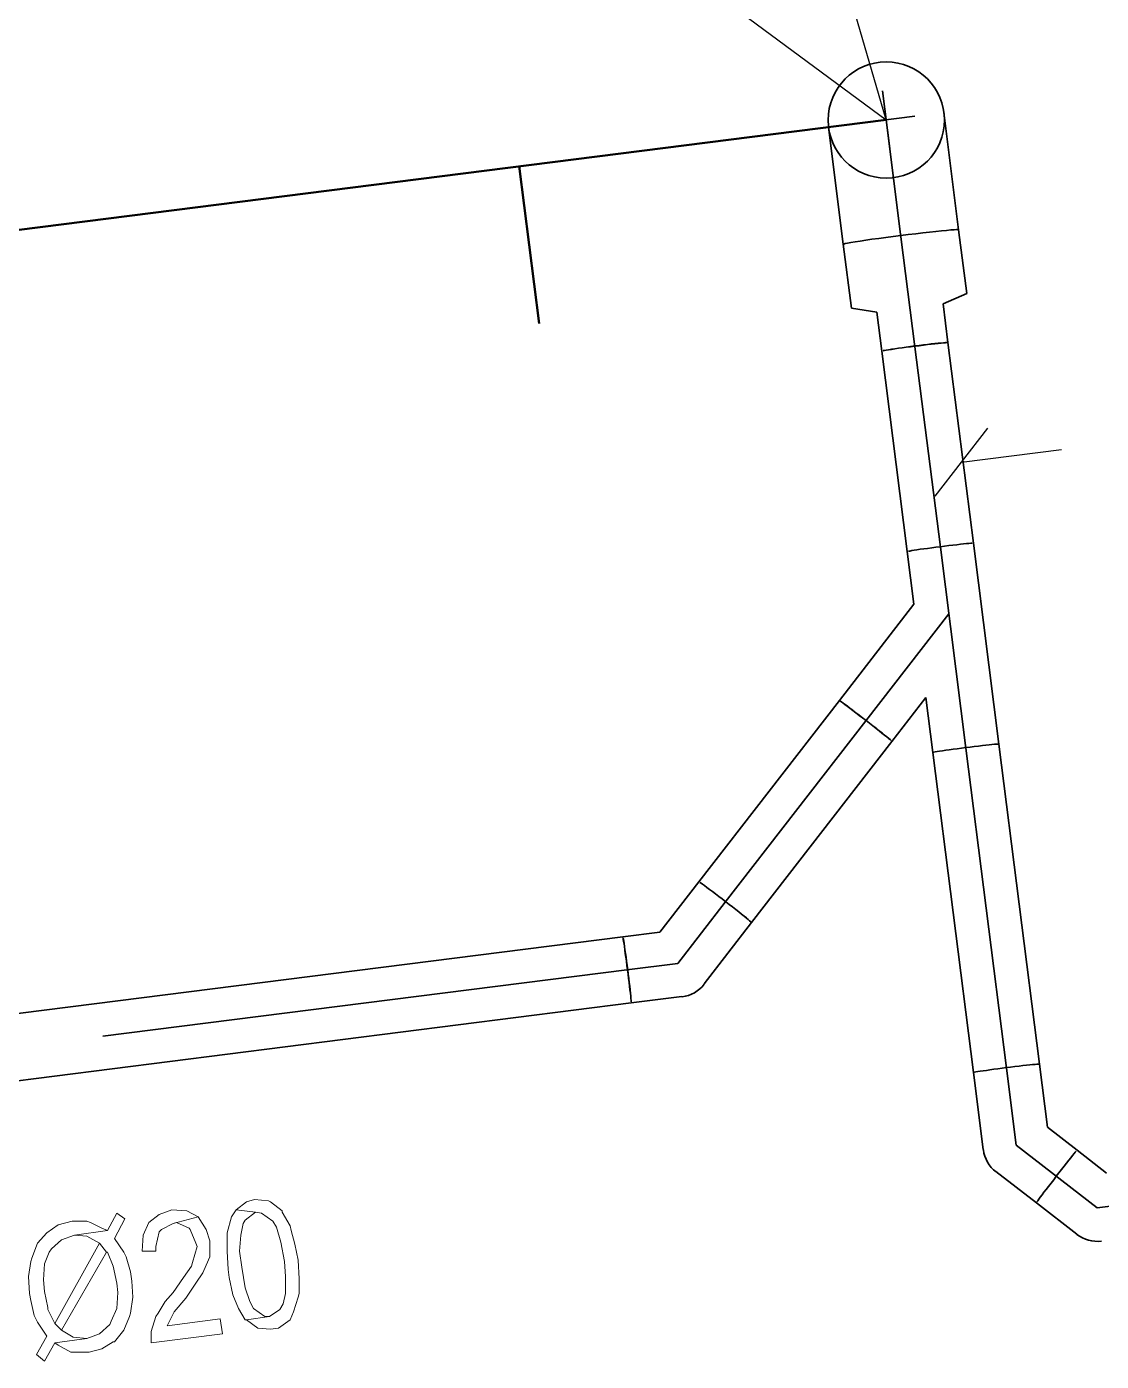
# Model space of a CAD drawing. Header units: metres. Extents: x 2713732.4 to 2713757.2, y 1226081.6 to 1226111.3.
# Drawn here: x 2713740.761 to 2713741.778, y 1226100.213 to 1226101.477 of the extents above; entities that cross this region are included whole.
import ezdxf

# ---------------------------------------------------------------- set-up
doc = ezdxf.new("R2010")
doc.units = ezdxf.units.M
doc.linetypes.add('DASHDOT', pattern=[1, 0.5, -0.25, 0, -0.25])
doc.layers.add('einlagen_boden_erstes_og', color=7, linetype='Continuous', true_color=0x000000)

msp = doc.modelspace()

# ---------------------------------------------------------------- linework, layer by layer
at = {"layer": 'einlagen_boden_erstes_og', "color": 7, "linetype": 'Continuous', "lineweight": 25, "extrusion": (0.000477202, 0.001815, 0.999998)}
for p, q in [((2713741.5747, 1226101.3887, -0.1777), (2713741.3085, 1226102.3063, -0.1792)), ((2713740.4066, 1226102.2519, -0.1787), (2713741.5747, 1226101.3887, -0.1777)), ((2713741.6213, 1226101.0324, -0.1771), (2713741.6711, 1226101.0967, -0.1772)), ((2713741.6462, 1226101.0645, -0.1771), (2713741.7408, 1226101.0765, -0.1772))]:
    msp.add_line(p, q, dxfattribs=at)
at = {"layer": 'einlagen_boden_erstes_og', "color": 36, "linetype": 'DASHDOT', "lineweight": 35, "true_color": 0x6a4015, "extrusion": (0.000477202, 0.001815, 0.999998)}
for p, q in [((2713741.5712, 1226101.416, -0.1777), (2713741.5781, 1226101.3615, -0.1777)), ((2713741.602, 1226101.3922, -0.1777), (2713741.5474, 1226101.3853, -0.1777)), ((2713741.5747, 1226101.3887, -0.1777), (2713741.5888, 1226101.2777, -0.1775)), ((2713741.5888, 1226101.2777, -0.1775), (2713741.602, 1226101.1737, -0.1773)), ((2713741.602, 1226101.1737, -0.1773), (2713741.6261, 1226100.9839, -0.177)), ((2713741.6261, 1226100.9839, -0.177), (2713741.6502, 1226100.7936, -0.1767)), ((2713741.634, 1226100.921, -0.1769), (2713741.5554, 1226100.8195, -0.1767)), ((2713741.5554, 1226100.8195, -0.1767), (2713741.4225, 1226100.648, -0.1763)), ((2713741.6502, 1226100.7936, -0.1767), (2713741.6886, 1226100.4907, -0.1761)), ((2713741.3775, 1226100.5899, -0.1762), (2713741.4225, 1226100.648, -0.1763)), ((2713741.3295, 1226100.5839, -0.1761), (2713739.3463, 1226100.3322, -0.1747)), ((2713741.3775, 1226100.5899, -0.1762), (2713741.3295, 1226100.5839, -0.1761)), ((2713741.6979, 1226100.4179, -0.176), (2713741.6886, 1226100.4907, -0.1761)), ((2713741.6979, 1226100.4179, -0.176), (2713741.7744, 1226100.3586, -0.1759)), ((2713741.7744, 1226100.3586, -0.1759), (2713741.8472, 1226100.3678, -0.176))]:
    msp.add_line(p, q, dxfattribs=at)
at = {"layer": 'einlagen_boden_erstes_og', "color": 36, "linetype": 'Continuous', "lineweight": 35, "true_color": 0x6a4015, "extrusion": (0.000477202, 0.001815, 0.999998)}
for p, q in [((2713741.6433, 1226101.2846, -0.1775), (2713741.6292, 1226101.3957, -0.1777)), ((2713741.5201, 1226101.3818, -0.1777), (2713741.5342, 1226101.2708, -0.1775)), ((2713741.5613, 1226101.2755, -0.1775), (2713741.5677, 1226101.2763, -0.1775)), ((2713741.5677, 1226101.2763, -0.1775), (2713741.5613, 1226101.2755, -0.1775)), ((2713741.5677, 1226101.2763, -0.1775), (2713741.5745, 1226101.2773, -0.1775)), ((2713741.5745, 1226101.2773, -0.1775), (2713741.5677, 1226101.2763, -0.1775)), ((2713741.5745, 1226101.2773, -0.1775), (2713741.5815, 1226101.2782, -0.1775)), ((2713741.5815, 1226101.2782, -0.1775), (2713741.5745, 1226101.2773, -0.1775)), ((2713741.5815, 1226101.2782, -0.1775), (2713741.5886, 1226101.2791, -0.1775)), ((2713741.5886, 1226101.2791, -0.1775), (2713741.5815, 1226101.2782, -0.1775)), ((2713741.5886, 1226101.2791, -0.1775), (2713741.5957, 1226101.28, -0.1775)), ((2713741.5957, 1226101.28, -0.1775), (2713741.5886, 1226101.2791, -0.1775)), ((2713741.5957, 1226101.28, -0.1775), (2713741.6027, 1226101.2808, -0.1775)), ((2713741.6027, 1226101.2808, -0.1775), (2713741.5957, 1226101.28, -0.1775)), ((2713741.6027, 1226101.2808, -0.1775), (2713741.6095, 1226101.2816, -0.1775)), ((2713741.6095, 1226101.2816, -0.1775), (2713741.6027, 1226101.2808, -0.1775)), ((2713741.6095, 1226101.2816, -0.1775), (2713741.6159, 1226101.2824, -0.1775)), ((2713741.6159, 1226101.2824, -0.1775), (2713741.6095, 1226101.2816, -0.1775)), ((2713741.6159, 1226101.2824, -0.1775), (2713741.6218, 1226101.283, -0.1775)), ((2713741.6218, 1226101.283, -0.1775), (2713741.6159, 1226101.2824, -0.1775)), ((2713741.6218, 1226101.283, -0.1775), (2713741.6272, 1226101.2836, -0.1775)), ((2713741.6272, 1226101.2836, -0.1775), (2713741.6218, 1226101.283, -0.1775)), ((2713741.6272, 1226101.2836, -0.1775), (2713741.6319, 1226101.284, -0.1775)), ((2713741.6319, 1226101.284, -0.1775), (2713741.6272, 1226101.2836, -0.1775)), ((2713741.6319, 1226101.284, -0.1775), (2713741.6359, 1226101.2844, -0.1775)), ((2713741.6359, 1226101.2844, -0.1775), (2713741.6319, 1226101.284, -0.1775)), ((2713741.6359, 1226101.2844, -0.1775), (2713741.6391, 1226101.2846, -0.1775)), ((2713741.6391, 1226101.2846, -0.1775), (2713741.6359, 1226101.2844, -0.1775)), ((2713741.6391, 1226101.2846, -0.1775), (2713741.6414, 1226101.2847, -0.1775)), ((2713741.6414, 1226101.2847, -0.1775), (2713741.6391, 1226101.2846, -0.1775)), ((2713741.6414, 1226101.2847, -0.1775), (2713741.6428, 1226101.2847, -0.1775)), ((2713741.6428, 1226101.2847, -0.1775), (2713741.6414, 1226101.2847, -0.1775)), ((2713741.651, 1226101.2241, -0.1774), (2713741.6433, 1226101.2846, -0.1775)), ((2713741.5342, 1226101.2708, -0.1775), (2713741.5419, 1226101.2103, -0.1774)), ((2713741.5346, 1226101.271, -0.1775), (2713741.536, 1226101.2714, -0.1775)), ((2713741.536, 1226101.2714, -0.1775), (2713741.5346, 1226101.271, -0.1775)), ((2713741.536, 1226101.2714, -0.1775), (2713741.5383, 1226101.2718, -0.1775)), ((2713741.5383, 1226101.2718, -0.1775), (2713741.536, 1226101.2714, -0.1775)), ((2713741.5383, 1226101.2718, -0.1775), (2713741.5414, 1226101.2724, -0.1775)), ((2713741.5414, 1226101.2724, -0.1775), (2713741.5383, 1226101.2718, -0.1775)), ((2713741.5414, 1226101.2724, -0.1775), (2713741.5454, 1226101.2731, -0.1775)), ((2713741.5454, 1226101.2731, -0.1775), (2713741.5414, 1226101.2724, -0.1775)), ((2713741.5454, 1226101.2731, -0.1775), (2713741.5501, 1226101.2738, -0.1775)), ((2713741.5501, 1226101.2738, -0.1775), (2713741.5454, 1226101.2731, -0.1775)), ((2713741.5501, 1226101.2738, -0.1775), (2713741.5554, 1226101.2746, -0.1775)), ((2713741.5554, 1226101.2746, -0.1775), (2713741.5501, 1226101.2738, -0.1775)), ((2713741.5554, 1226101.2746, -0.1775), (2713741.5613, 1226101.2755, -0.1775)), ((2713741.5613, 1226101.2755, -0.1775), (2713741.5554, 1226101.2746, -0.1775)), ((2713741.6286, 1226101.2144, -0.1774), (2713741.651, 1226101.2241, -0.1774)), ((2713741.6332, 1226101.1777, -0.1773), (2713741.6286, 1226101.2144, -0.1774)), ((2713741.5419, 1226101.2103, -0.1774), (2713741.5661, 1226101.2064, -0.1774)), ((2713741.5661, 1226101.2064, -0.1774), (2713741.5707, 1226101.1697, -0.1773)), ((2713741.6019, 1226101.1745, -0.1773), (2713741.6059, 1226101.175, -0.1773)), ((2713741.6059, 1226101.175, -0.1773), (2713741.61, 1226101.1755, -0.1773)), ((2713741.61, 1226101.1753, -0.1773), (2713741.606, 1226101.1748, -0.1773)), ((2713741.61, 1226101.1755, -0.1773), (2713741.6138, 1226101.176, -0.1773)), ((2713741.6139, 1226101.1758, -0.1773), (2713741.61, 1226101.1753, -0.1773)), ((2713741.6138, 1226101.176, -0.1773), (2713741.6175, 1226101.1764, -0.1773)), ((2713741.6175, 1226101.1762, -0.1773), (2713741.6139, 1226101.1758, -0.1773)), ((2713741.6175, 1226101.1764, -0.1773), (2713741.6209, 1226101.1768, -0.1773)), ((2713741.6209, 1226101.1766, -0.1773), (2713741.6175, 1226101.1762, -0.1773)), ((2713741.6209, 1226101.1768, -0.1773), (2713741.624, 1226101.1771, -0.1773)), ((2713741.624, 1226101.1769, -0.1773), (2713741.6209, 1226101.1766, -0.1773)), ((2713741.624, 1226101.1771, -0.1773), (2713741.6267, 1226101.1773, -0.1773)), ((2713741.6267, 1226101.1772, -0.1773), (2713741.624, 1226101.1769, -0.1773)), ((2713741.6267, 1226101.1773, -0.1773), (2713741.629, 1226101.1775, -0.1773)), ((2713741.629, 1226101.1774, -0.1773), (2713741.6267, 1226101.1772, -0.1773)), ((2713741.629, 1226101.1775, -0.1773), (2713741.6308, 1226101.1777, -0.1773)), ((2713741.6308, 1226101.1776, -0.1773), (2713741.629, 1226101.1774, -0.1773)), ((2713741.6308, 1226101.1777, -0.1773), (2713741.6321, 1226101.1777, -0.1773)), ((2713741.6321, 1226101.1777, -0.1773), (2713741.6308, 1226101.1776, -0.1773)), ((2713741.6573, 1226100.9878, -0.177), (2713741.6332, 1226101.1777, -0.1773)), ((2713741.5707, 1226101.1697, -0.1773), (2713741.5948, 1226100.9799, -0.177)), ((2713741.5718, 1226101.1701, -0.1773), (2713741.5731, 1226101.1703, -0.1773)), ((2713741.5731, 1226101.1703, -0.1773), (2713741.5718, 1226101.17, -0.1773)), ((2713741.5731, 1226101.1703, -0.1773), (2713741.5749, 1226101.1707, -0.1773)), ((2713741.5749, 1226101.1706, -0.1773), (2713741.5731, 1226101.1703, -0.1773)), ((2713741.5749, 1226101.1707, -0.1773), (2713741.5771, 1226101.171, -0.1773)), ((2713741.5771, 1226101.1709, -0.1773), (2713741.5749, 1226101.1706, -0.1773)), ((2713741.5771, 1226101.171, -0.1773), (2713741.5798, 1226101.1715, -0.1773)), ((2713741.5798, 1226101.1713, -0.1773), (2713741.5771, 1226101.1709, -0.1773)), ((2713741.5798, 1226101.1715, -0.1773), (2713741.5829, 1226101.1719, -0.1773)), ((2713741.5829, 1226101.1718, -0.1773), (2713741.5798, 1226101.1713, -0.1773)), ((2713741.5829, 1226101.1719, -0.1773), (2713741.5863, 1226101.1724, -0.1773)), ((2713741.5863, 1226101.1723, -0.1773), (2713741.5829, 1226101.1718, -0.1773)), ((2713741.5863, 1226101.1724, -0.1773), (2713741.5899, 1226101.1729, -0.1773)), ((2713741.5899, 1226101.1728, -0.1773), (2713741.5863, 1226101.1723, -0.1773)), ((2713741.5899, 1226101.1729, -0.1773), (2713741.5938, 1226101.1735, -0.1773)), ((2713741.5938, 1226101.1733, -0.1773), (2713741.5899, 1226101.1728, -0.1773)), ((2713741.5938, 1226101.1735, -0.1773), (2713741.5978, 1226101.174, -0.1773)), ((2713741.5978, 1226101.1738, -0.1773), (2713741.5938, 1226101.1733, -0.1773)), ((2713741.5978, 1226101.174, -0.1773), (2713741.6019, 1226101.1745, -0.1773)), ((2713741.6019, 1226101.1743, -0.1773), (2713741.5978, 1226101.1738, -0.1773)), ((2713741.606, 1226101.1748, -0.1773), (2713741.6019, 1226101.1743, -0.1773)), ((2713741.6301, 1226100.985, -0.177), (2713741.6341, 1226100.9855, -0.177)), ((2713741.6341, 1226100.9855, -0.177), (2713741.6301, 1226100.985, -0.177)), ((2713741.6341, 1226100.9855, -0.177), (2713741.6379, 1226100.986, -0.177)), ((2713741.6379, 1226100.986, -0.177), (2713741.6341, 1226100.9855, -0.177)), ((2713741.6379, 1226100.986, -0.177), (2713741.6416, 1226100.9864, -0.177)), ((2713741.6416, 1226100.9864, -0.177), (2713741.6379, 1226100.986, -0.177)), ((2713741.6416, 1226100.9864, -0.177), (2713741.645, 1226100.9868, -0.177)), ((2713741.645, 1226100.9868, -0.177), (2713741.6416, 1226100.9864, -0.177)), ((2713741.645, 1226100.9868, -0.177), (2713741.6481, 1226100.9871, -0.177)), ((2713741.6481, 1226100.9871, -0.177), (2713741.645, 1226100.9868, -0.177)), ((2713741.6481, 1226100.9871, -0.177), (2713741.6508, 1226100.9874, -0.177)), ((2713741.6508, 1226100.9874, -0.177), (2713741.6481, 1226100.9871, -0.177)), ((2713741.6508, 1226100.9874, -0.177), (2713741.6531, 1226100.9876, -0.177)), ((2713741.6531, 1226100.9876, -0.177), (2713741.6508, 1226100.9874, -0.177)), ((2713741.6531, 1226100.9876, -0.177), (2713741.6549, 1226100.9878, -0.177)), ((2713741.6549, 1226100.9878, -0.177), (2713741.6531, 1226100.9876, -0.177)), ((2713741.6549, 1226100.9878, -0.177), (2713741.6562, 1226100.9879, -0.177)), ((2713741.6562, 1226100.9879, -0.177), (2713741.6549, 1226100.9878, -0.177)), ((2713741.6814, 1226100.7976, -0.1767), (2713741.6573, 1226100.9878, -0.177)), ((2713741.5948, 1226100.9799, -0.177), (2713741.6011, 1226100.93, -0.1769)), ((2713741.5958, 1226100.9802, -0.177), (2713741.5972, 1226100.9804, -0.177)), ((2713741.5972, 1226100.9804, -0.177), (2713741.5958, 1226100.9802, -0.177)), ((2713741.5972, 1226100.9804, -0.177), (2713741.599, 1226100.9808, -0.177)), ((2713741.599, 1226100.9808, -0.177), (2713741.5972, 1226100.9804, -0.177)), ((2713741.599, 1226100.9808, -0.177), (2713741.6012, 1226100.9811, -0.177)), ((2713741.6012, 1226100.9811, -0.177), (2713741.599, 1226100.9808, -0.177)), ((2713741.6012, 1226100.9811, -0.177), (2713741.6039, 1226100.9815, -0.177)), ((2713741.6039, 1226100.9815, -0.177), (2713741.6012, 1226100.9811, -0.177)), ((2713741.6039, 1226100.9815, -0.177), (2713741.607, 1226100.982, -0.177)), ((2713741.607, 1226100.982, -0.177), (2713741.6039, 1226100.9815, -0.177)), ((2713741.607, 1226100.982, -0.177), (2713741.6104, 1226100.9824, -0.177)), ((2713741.6104, 1226100.9824, -0.177), (2713741.607, 1226100.982, -0.177)), ((2713741.6104, 1226100.9824, -0.177), (2713741.614, 1226100.9829, -0.177)), ((2713741.614, 1226100.9829, -0.177), (2713741.6104, 1226100.9824, -0.177)), ((2713741.614, 1226100.9829, -0.177), (2713741.6179, 1226100.9834, -0.177)), ((2713741.6179, 1226100.9834, -0.177), (2713741.614, 1226100.9829, -0.177)), ((2713741.6179, 1226100.9834, -0.177), (2713741.6219, 1226100.984, -0.177)), ((2713741.6219, 1226100.984, -0.177), (2713741.6179, 1226100.9834, -0.177)), ((2713741.6219, 1226100.984, -0.177), (2713741.626, 1226100.9845, -0.177)), ((2713741.626, 1226100.9845, -0.177), (2713741.6219, 1226100.984, -0.177)), ((2713741.626, 1226100.9845, -0.177), (2713741.6301, 1226100.985, -0.177)), ((2713741.6301, 1226100.985, -0.177), (2713741.626, 1226100.9845, -0.177)), ((2713741.6011, 1226100.93, -0.1769), (2713741.5305, 1226100.8388, -0.1767)), ((2713741.5305, 1226100.8388, -0.1767), (2713741.3976, 1226100.6672, -0.1763)), ((2713741.5325, 1226100.8375, -0.1767), (2713741.5314, 1226100.8383, -0.1767)), ((2713741.5314, 1226100.8382, -0.1767), (2713741.5325, 1226100.8375, -0.1767)), ((2713741.5325, 1226100.8375, -0.1767), (2713741.534, 1226100.8364, -0.1767)), ((2713741.534, 1226100.8365, -0.1767), (2713741.5325, 1226100.8375, -0.1767)), ((2713741.5359, 1226100.8351, -0.1767), (2713741.534, 1226100.8365, -0.1767)), ((2713741.534, 1226100.8364, -0.1767), (2713741.5358, 1226100.835, -0.1767)), ((2713741.5358, 1226100.835, -0.1767), (2713741.538, 1226100.8334, -0.1767)), ((2713741.5381, 1226100.8335, -0.1767), (2713741.5359, 1226100.8351, -0.1767)), ((2713741.5803, 1226100.8002, -0.1766), (2713741.6124, 1226100.8416, -0.1767)), ((2713741.6124, 1226100.8416, -0.1767), (2713741.6189, 1226100.7897, -0.1766)), ((2713741.538, 1226100.8334, -0.1767), (2713741.5405, 1226100.8315, -0.1767)), ((2713741.5405, 1226100.8316, -0.1767), (2713741.5381, 1226100.8335, -0.1767)), ((2713741.5433, 1226100.8296, -0.1767), (2713741.5405, 1226100.8316, -0.1767)), ((2713741.5405, 1226100.8315, -0.1767), (2713741.5432, 1226100.8295, -0.1767)), ((2713741.5432, 1226100.8295, -0.1767), (2713741.5461, 1226100.8272, -0.1767)), ((2713741.5462, 1226100.8273, -0.1767), (2713741.5433, 1226100.8296, -0.1767)), ((2713741.5461, 1226100.8272, -0.1767), (2713741.5492, 1226100.8248, -0.1767)), ((2713741.5493, 1226100.825, -0.1767), (2713741.5462, 1226100.8273, -0.1767)), ((2713741.5492, 1226100.8248, -0.1767), (2713741.5524, 1226100.8224, -0.1767)), ((2713741.5525, 1226100.8225, -0.1767), (2713741.5493, 1226100.825, -0.1767)), ((2713741.5524, 1226100.8224, -0.1767), (2713741.5557, 1226100.8199, -0.1767)), ((2713741.5558, 1226100.82, -0.1767), (2713741.5525, 1226100.8225, -0.1767)), ((2713741.5557, 1226100.8199, -0.1767), (2713741.5589, 1226100.8173, -0.1767)), ((2713741.559, 1226100.8175, -0.1767), (2713741.5558, 1226100.82, -0.1767)), ((2713741.5589, 1226100.8173, -0.1767), (2713741.5621, 1226100.8149, -0.1767)), ((2713741.5622, 1226100.815, -0.1767), (2713741.559, 1226100.8175, -0.1767)), ((2713741.5621, 1226100.8149, -0.1767), (2713741.5652, 1226100.8124, -0.1766)), ((2713741.5653, 1226100.8126, -0.1767), (2713741.5622, 1226100.815, -0.1767)), ((2713741.5652, 1226100.8124, -0.1766), (2713741.5681, 1226100.8102, -0.1766)), ((2713741.5682, 1226100.8103, -0.1766), (2713741.5653, 1226100.8126, -0.1767)), ((2713741.5681, 1226100.8102, -0.1766), (2713741.5708, 1226100.808, -0.1766)), ((2713741.5709, 1226100.8082, -0.1766), (2713741.5682, 1226100.8103, -0.1766)), ((2713741.4474, 1226100.6287, -0.1763), (2713741.5803, 1226100.8002, -0.1766)), ((2713741.5708, 1226100.808, -0.1766), (2713741.5732, 1226100.8061, -0.1766)), ((2713741.5733, 1226100.8062, -0.1766), (2713741.5709, 1226100.8082, -0.1766)), ((2713741.5732, 1226100.8061, -0.1766), (2713741.5753, 1226100.8044, -0.1766)), ((2713741.5754, 1226100.8045, -0.1766), (2713741.5733, 1226100.8062, -0.1766)), ((2713741.5753, 1226100.8044, -0.1766), (2713741.5771, 1226100.803, -0.1766)), ((2713741.5772, 1226100.803, -0.1766), (2713741.5754, 1226100.8045, -0.1766)), ((2713741.5771, 1226100.803, -0.1766), (2713741.5785, 1226100.8018, -0.1766)), ((2713741.5785, 1226100.8019, -0.1766), (2713741.5772, 1226100.803, -0.1766)), ((2713741.5795, 1226100.801, -0.1766), (2713741.5785, 1226100.8019, -0.1766)), ((2713741.5785, 1226100.8018, -0.1766), (2713741.5795, 1226100.801, -0.1766)), ((2713741.6621, 1226100.7957, -0.1767), (2713741.6658, 1226100.7962, -0.1767)), ((2713741.6658, 1226100.7962, -0.1767), (2713741.6621, 1226100.7957, -0.1767)), ((2713741.6658, 1226100.7962, -0.1767), (2713741.6692, 1226100.7965, -0.1767)), ((2713741.6692, 1226100.7965, -0.1767), (2713741.6658, 1226100.7962, -0.1767)), ((2713741.6692, 1226100.7965, -0.1767), (2713741.6722, 1226100.7969, -0.1767)), ((2713741.6722, 1226100.7969, -0.1767), (2713741.6692, 1226100.7965, -0.1767)), ((2713741.6722, 1226100.7969, -0.1767), (2713741.6749, 1226100.7972, -0.1767)), ((2713741.6749, 1226100.7972, -0.1767), (2713741.6722, 1226100.7969, -0.1767)), ((2713741.6749, 1226100.7972, -0.1767), (2713741.6772, 1226100.7974, -0.1767)), ((2713741.6772, 1226100.7974, -0.1767), (2713741.6749, 1226100.7972, -0.1767)), ((2713741.6772, 1226100.7974, -0.1767), (2713741.679, 1226100.7975, -0.1767)), ((2713741.679, 1226100.7975, -0.1767), (2713741.6772, 1226100.7974, -0.1767)), ((2713741.679, 1226100.7975, -0.1767), (2713741.6804, 1226100.7976, -0.1767)), ((2713741.6804, 1226100.7976, -0.1767), (2713741.679, 1226100.7975, -0.1767)), ((2713741.7199, 1226100.4946, -0.1761), (2713741.6814, 1226100.7976, -0.1767)), ((2713741.6189, 1226100.7897, -0.1766), (2713741.6574, 1226100.4867, -0.1761)), ((2713741.62, 1226100.79, -0.1766), (2713741.6213, 1226100.7902, -0.1766)), ((2713741.6213, 1226100.7902, -0.1766), (2713741.62, 1226100.79, -0.1766)), ((2713741.6213, 1226100.7902, -0.1766), (2713741.6231, 1226100.7905, -0.1766)), ((2713741.6231, 1226100.7905, -0.1766), (2713741.6213, 1226100.7902, -0.1766)), ((2713741.6231, 1226100.7905, -0.1766), (2713741.6254, 1226100.7909, -0.1766)), ((2713741.6254, 1226100.7909, -0.1766), (2713741.6231, 1226100.7905, -0.1766)), ((2713741.6254, 1226100.7909, -0.1766), (2713741.628, 1226100.7913, -0.1766)), ((2713741.628, 1226100.7913, -0.1766), (2713741.6254, 1226100.7909, -0.1766)), ((2713741.628, 1226100.7913, -0.1766), (2713741.6311, 1226100.7917, -0.1766)), ((2713741.6311, 1226100.7917, -0.1766), (2713741.628, 1226100.7913, -0.1766)), ((2713741.6311, 1226100.7917, -0.1766), (2713741.6345, 1226100.7922, -0.1766)), ((2713741.6345, 1226100.7922, -0.1766), (2713741.6311, 1226100.7917, -0.1766)), ((2713741.6345, 1226100.7922, -0.1766), (2713741.6382, 1226100.7927, -0.1766)), ((2713741.6382, 1226100.7927, -0.1766), (2713741.6345, 1226100.7922, -0.1766)), ((2713741.6382, 1226100.7927, -0.1766), (2713741.642, 1226100.7932, -0.1767)), ((2713741.642, 1226100.7932, -0.1767), (2713741.6382, 1226100.7927, -0.1766)), ((2713741.642, 1226100.7932, -0.1767), (2713741.646, 1226100.7937, -0.1767)), ((2713741.646, 1226100.7937, -0.1767), (2713741.642, 1226100.7932, -0.1767)), ((2713741.646, 1226100.7937, -0.1767), (2713741.6501, 1226100.7943, -0.1767)), ((2713741.6501, 1226100.7943, -0.1767), (2713741.646, 1226100.7937, -0.1767)), ((2713741.6501, 1226100.7943, -0.1767), (2713741.6542, 1226100.7948, -0.1767)), ((2713741.6542, 1226100.7948, -0.1767), (2713741.6501, 1226100.7943, -0.1767)), ((2713741.6542, 1226100.7948, -0.1767), (2713741.6582, 1226100.7953, -0.1767)), ((2713741.6582, 1226100.7953, -0.1767), (2713741.6542, 1226100.7948, -0.1767)), ((2713741.6582, 1226100.7953, -0.1767), (2713741.6621, 1226100.7957, -0.1767)), ((2713741.6621, 1226100.7957, -0.1767), (2713741.6582, 1226100.7953, -0.1767)), ((2713741.3976, 1226100.6672, -0.1763), (2713741.3606, 1226100.6195, -0.1762)), ((2713741.3985, 1226100.6667, -0.1763), (2713741.3996, 1226100.666, -0.1763)), ((2713741.3996, 1226100.666, -0.1763), (2713741.3985, 1226100.6667, -0.1763)), ((2713741.3996, 1226100.666, -0.1763), (2713741.4011, 1226100.6649, -0.1763)), ((2713741.4011, 1226100.6649, -0.1763), (2713741.3996, 1226100.666, -0.1763)), ((2713741.4011, 1226100.6649, -0.1763), (2713741.403, 1226100.6636, -0.1763)), ((2713741.403, 1226100.6636, -0.1763), (2713741.4011, 1226100.6649, -0.1763)), ((2713741.403, 1226100.6636, -0.1763), (2713741.4052, 1226100.6619, -0.1763)), ((2713741.4052, 1226100.6619, -0.1763), (2713741.403, 1226100.6636, -0.1763)), ((2713741.4052, 1226100.6619, -0.1763), (2713741.4076, 1226100.6601, -0.1763)), ((2713741.4076, 1226100.6601, -0.1763), (2713741.4052, 1226100.6619, -0.1763)), ((2713741.4076, 1226100.6601, -0.1763), (2713741.4104, 1226100.658, -0.1763)), ((2713741.4104, 1226100.658, -0.1763), (2713741.4076, 1226100.6601, -0.1763)), ((2713741.4104, 1226100.658, -0.1763), (2713741.4133, 1226100.6558, -0.1763)), ((2713741.4133, 1226100.6558, -0.1763), (2713741.4104, 1226100.658, -0.1763)), ((2713741.4133, 1226100.6558, -0.1763), (2713741.4164, 1226100.6534, -0.1763)), ((2713741.4164, 1226100.6534, -0.1763), (2713741.4133, 1226100.6558, -0.1763)), ((2713741.4164, 1226100.6534, -0.1763), (2713741.4196, 1226100.651, -0.1763)), ((2713741.4196, 1226100.651, -0.1763), (2713741.4164, 1226100.6534, -0.1763)), ((2713741.4196, 1226100.651, -0.1763), (2713741.4229, 1226100.6484, -0.1763)), ((2713741.4229, 1226100.6484, -0.1763), (2713741.4196, 1226100.651, -0.1763)), ((2713741.4229, 1226100.6484, -0.1763), (2713741.4261, 1226100.6459, -0.1763)), ((2713741.4261, 1226100.6459, -0.1763), (2713741.4229, 1226100.6484, -0.1763)), ((2713741.4261, 1226100.6459, -0.1763), (2713741.4293, 1226100.6434, -0.1763)), ((2713741.4293, 1226100.6434, -0.1763), (2713741.4261, 1226100.6459, -0.1763)), ((2713741.4293, 1226100.6434, -0.1763), (2713741.4324, 1226100.641, -0.1763)), ((2713741.4324, 1226100.641, -0.1763), (2713741.4293, 1226100.6434, -0.1763)), ((2713741.4324, 1226100.641, -0.1763), (2713741.4353, 1226100.6387, -0.1763)), ((2713741.4353, 1226100.6387, -0.1763), (2713741.4324, 1226100.641, -0.1763)), ((2713741.4353, 1226100.6387, -0.1763), (2713741.438, 1226100.6366, -0.1763)), ((2713741.438, 1226100.6366, -0.1763), (2713741.4353, 1226100.6387, -0.1763)), ((2713741.438, 1226100.6366, -0.1763), (2713741.4404, 1226100.6347, -0.1763)), ((2713741.4404, 1226100.6347, -0.1763), (2713741.438, 1226100.6366, -0.1763)), ((2713741.4404, 1226100.6347, -0.1763), (2713741.4425, 1226100.633, -0.1763)), ((2713741.4425, 1226100.6329, -0.1763), (2713741.4404, 1226100.6347, -0.1763)), ((2713741.4425, 1226100.633, -0.1763), (2713741.4443, 1226100.6315, -0.1763)), ((2713741.4443, 1226100.6315, -0.1763), (2713741.4425, 1226100.6329, -0.1763)), ((2713741.3606, 1226100.6195, -0.1762), (2713741.3256, 1226100.6151, -0.1762)), ((2713741.4025, 1226100.5706, -0.1761), (2713741.4474, 1226100.6287, -0.1763)), ((2713741.4443, 1226100.6315, -0.1763), (2713741.4456, 1226100.6303, -0.1763)), ((2713741.4456, 1226100.6303, -0.1763), (2713741.4443, 1226100.6315, -0.1763)), ((2713741.4456, 1226100.6303, -0.1763), (2713741.4466, 1226100.6294, -0.1763)), ((2713741.4466, 1226100.6294, -0.1763), (2713741.4456, 1226100.6303, -0.1763)), ((2713741.3256, 1226100.6151, -0.1762), (2713739.3423, 1226100.3634, -0.1748)), ((2713741.3258, 1226100.6141, -0.1762), (2713741.326, 1226100.6127, -0.1762)), ((2713741.3261, 1226100.6128, -0.1762), (2713741.3259, 1226100.6141, -0.1762)), ((2713741.326, 1226100.6127, -0.1762), (2713741.3263, 1226100.6109, -0.1762)), ((2713741.3264, 1226100.611, -0.1762), (2713741.3261, 1226100.6128, -0.1762)), ((2713741.3263, 1226100.6109, -0.1762), (2713741.3267, 1226100.6087, -0.1762)), ((2713741.3268, 1226100.6087, -0.1762), (2713741.3264, 1226100.611, -0.1762)), ((2713741.3267, 1226100.6087, -0.1762), (2713741.327, 1226100.606, -0.1762)), ((2713741.3272, 1226100.606, -0.1762), (2713741.3268, 1226100.6087, -0.1762)), ((2713741.327, 1226100.606, -0.1762), (2713741.3275, 1226100.6029, -0.1762)), ((2713741.3276, 1226100.6029, -0.1762), (2713741.3272, 1226100.606, -0.1762)), ((2713741.3275, 1226100.6029, -0.1762), (2713741.3279, 1226100.5995, -0.1762)), ((2713741.3281, 1226100.5995, -0.1762), (2713741.3276, 1226100.6029, -0.1762)), ((2713741.3279, 1226100.5995, -0.1762), (2713741.3284, 1226100.5959, -0.1761)), ((2713741.3286, 1226100.5959, -0.1761), (2713741.3281, 1226100.5995, -0.1762)), ((2713741.3284, 1226100.5959, -0.1761), (2713741.3289, 1226100.592, -0.1761)), ((2713741.3291, 1226100.592, -0.1761), (2713741.3286, 1226100.5959, -0.1761)), ((2713741.3289, 1226100.592, -0.1761), (2713741.3295, 1226100.588, -0.1761)), ((2713741.3296, 1226100.588, -0.1761), (2713741.3291, 1226100.592, -0.1761)), ((2713741.3295, 1226100.588, -0.1761), (2713741.33, 1226100.5839, -0.1761)), ((2713741.3302, 1226100.5839, -0.1761), (2713741.3296, 1226100.588, -0.1761)), ((2713741.33, 1226100.5839, -0.1761), (2713741.3305, 1226100.5798, -0.1761)), ((2713741.3307, 1226100.5799, -0.1761), (2713741.3302, 1226100.5839, -0.1761)), ((2713741.3305, 1226100.5798, -0.1761), (2713741.331, 1226100.5758, -0.1761)), ((2713741.3312, 1226100.5758, -0.1761), (2713741.3307, 1226100.5799, -0.1761)), ((2713741.331, 1226100.5758, -0.1761), (2713741.3315, 1226100.5719, -0.1761)), ((2713741.3316, 1226100.572, -0.1761), (2713741.3312, 1226100.5758, -0.1761)), ((2713741.3315, 1226100.5719, -0.1761), (2713741.3319, 1226100.5683, -0.1761)), ((2713741.3321, 1226100.5683, -0.1761), (2713741.3316, 1226100.572, -0.1761)), ((2713741.3319, 1226100.5683, -0.1761), (2713741.3323, 1226100.5649, -0.1761)), ((2713741.3324, 1226100.5649, -0.1761), (2713741.3321, 1226100.5683, -0.1761)), ((2713741.3323, 1226100.5649, -0.1761), (2713741.3327, 1226100.5618, -0.1761)), ((2713741.3328, 1226100.5618, -0.1761), (2713741.3324, 1226100.5649, -0.1761)), ((2713741.3327, 1226100.5618, -0.1761), (2713741.333, 1226100.5591, -0.1761)), ((2713741.3331, 1226100.5591, -0.1761), (2713741.3328, 1226100.5618, -0.1761)), ((2713741.333, 1226100.5591, -0.1761), (2713741.3332, 1226100.5568, -0.1761)), ((2713741.3333, 1226100.5568, -0.1761), (2713741.3331, 1226100.5591, -0.1761)), ((2713741.3332, 1226100.5568, -0.1761), (2713741.3334, 1226100.555, -0.1761)), ((2713741.3334, 1226100.555, -0.1761), (2713741.3333, 1226100.5568, -0.1761)), ((2713741.3335, 1226100.5526, -0.1761), (2713741.3815, 1226100.5587, -0.1761)), ((2713739.3503, 1226100.3009, -0.1747), (2713741.3335, 1226100.5526, -0.1761)), ((2713741.3334, 1226100.555, -0.1761), (2713741.3335, 1226100.5537, -0.1761)), ((2713741.3335, 1226100.5537, -0.1761), (2713741.3334, 1226100.555, -0.1761)), ((2713741.6967, 1226100.4923, -0.1761), (2713741.7005, 1226100.4928, -0.1761)), ((2713741.6967, 1226100.4923, -0.1761), (2713741.7005, 1226100.4928, -0.1761)), ((2713741.7005, 1226100.4928, -0.1761), (2713741.7042, 1226100.4932, -0.1761)), ((2713741.7005, 1226100.4928, -0.1761), (2713741.7042, 1226100.4932, -0.1761)), ((2713741.7042, 1226100.4932, -0.1761), (2713741.7076, 1226100.4936, -0.1761)), ((2713741.7042, 1226100.4932, -0.1761), (2713741.7076, 1226100.4936, -0.1761)), ((2713741.7076, 1226100.4936, -0.1761), (2713741.7107, 1226100.4939, -0.1761)), ((2713741.7107, 1226100.4939, -0.1761), (2713741.7076, 1226100.4936, -0.1761)), ((2713741.7107, 1226100.4939, -0.1761), (2713741.7134, 1226100.4942, -0.1761)), ((2713741.7134, 1226100.4942, -0.1761), (2713741.7107, 1226100.4939, -0.1761)), ((2713741.7134, 1226100.4942, -0.1761), (2713741.7157, 1226100.4944, -0.1761)), ((2713741.7157, 1226100.4944, -0.1761), (2713741.7134, 1226100.4942, -0.1761)), ((2713741.7157, 1226100.4944, -0.1761), (2713741.7175, 1226100.4946, -0.1761)), ((2713741.7175, 1226100.4946, -0.1761), (2713741.7157, 1226100.4944, -0.1761)), ((2713741.7175, 1226100.4946, -0.1761), (2713741.7188, 1226100.4947, -0.1761)), ((2713741.7188, 1226100.4947, -0.1761), (2713741.7175, 1226100.4946, -0.1761)), ((2713741.7199, 1226100.4946, -0.1761), (2713741.7275, 1226100.4348, -0.176)), ((2713741.6666, 1226100.4139, -0.176), (2713741.6574, 1226100.4867, -0.1761)), ((2713741.6584, 1226100.487, -0.1761), (2713741.6597, 1226100.4872, -0.1761)), ((2713741.6597, 1226100.4872, -0.1761), (2713741.6584, 1226100.487, -0.1761)), ((2713741.6597, 1226100.4872, -0.1761), (2713741.6615, 1226100.4875, -0.1761)), ((2713741.6597, 1226100.4872, -0.1761), (2713741.6615, 1226100.4875, -0.1761)), ((2713741.6615, 1226100.4875, -0.1761), (2713741.6638, 1226100.4879, -0.1761)), ((2713741.6615, 1226100.4875, -0.1761), (2713741.6638, 1226100.4879, -0.1761)), ((2713741.6638, 1226100.4879, -0.1761), (2713741.6665, 1226100.4883, -0.1761)), ((2713741.6665, 1226100.4883, -0.1761), (2713741.6638, 1226100.4879, -0.1761)), ((2713741.6665, 1226100.4883, -0.1761), (2713741.6696, 1226100.4887, -0.1761)), ((2713741.6665, 1226100.4883, -0.1761), (2713741.6696, 1226100.4887, -0.1761)), ((2713741.6696, 1226100.4887, -0.1761), (2713741.673, 1226100.4892, -0.1761)), ((2713741.6696, 1226100.4887, -0.1761), (2713741.673, 1226100.4892, -0.1761)), ((2713741.673, 1226100.4892, -0.1761), (2713741.6766, 1226100.4897, -0.1761)), ((2713741.6766, 1226100.4897, -0.1761), (2713741.673, 1226100.4892, -0.1761)), ((2713741.6766, 1226100.4897, -0.1761), (2713741.6805, 1226100.4902, -0.1761)), ((2713741.6766, 1226100.4897, -0.1761), (2713741.6805, 1226100.4902, -0.1761)), ((2713741.6805, 1226100.4902, -0.1761), (2713741.6845, 1226100.4908, -0.1761)), ((2713741.6845, 1226100.4908, -0.1761), (2713741.6805, 1226100.4902, -0.1761)), ((2713741.6845, 1226100.4908, -0.1761), (2713741.6886, 1226100.4913, -0.1761)), ((2713741.6886, 1226100.4913, -0.1761), (2713741.6845, 1226100.4908, -0.1761)), ((2713741.6886, 1226100.4913, -0.1761), (2713741.6926, 1226100.4918, -0.1761)), ((2713741.6886, 1226100.4913, -0.1761), (2713741.6926, 1226100.4918, -0.1761)), ((2713741.6926, 1226100.4918, -0.1761), (2713741.6967, 1226100.4923, -0.1761)), ((2713741.6967, 1226100.4923, -0.1761), (2713741.6926, 1226100.4918, -0.1761)), ((2713741.7275, 1226100.4348, -0.176), (2713741.7554, 1226100.4131, -0.176)), ((2713741.7495, 1226100.406, -0.176), (2713741.7476, 1226100.4036, -0.176)), ((2713741.7512, 1226100.4081, -0.176), (2713741.7495, 1226100.406, -0.176)), ((2713741.7527, 1226100.4099, -0.176), (2713741.7512, 1226100.4081, -0.176)), ((2713741.7538, 1226100.4113, -0.176), (2713741.7527, 1226100.4099, -0.176)), ((2713741.7547, 1226100.4123, -0.176), (2713741.7538, 1226100.4113, -0.176)), ((2713741.7834, 1226100.3915, -0.176), (2713741.7554, 1226100.4131, -0.176)), ((2713741.7169, 1226100.3633, -0.1759), (2713741.6786, 1226100.393, -0.1759)), ((2713741.7383, 1226100.3917, -0.176), (2713741.7358, 1226100.3885, -0.176)), ((2713741.7408, 1226100.3949, -0.176), (2713741.7383, 1226100.3917, -0.176)), ((2713741.7432, 1226100.398, -0.176), (2713741.7408, 1226100.3949, -0.176)), ((2713741.7455, 1226100.4009, -0.176), (2713741.7432, 1226100.398, -0.176)), ((2713741.7476, 1226100.4036, -0.176), (2713741.7455, 1226100.4009, -0.176)), ((2713741.7284, 1226100.3789, -0.1759), (2713741.7262, 1226100.376, -0.1759)), ((2713741.7308, 1226100.382, -0.1759), (2713741.7284, 1226100.3789, -0.1759)), ((2713741.7333, 1226100.3852, -0.176), (2713741.7308, 1226100.382, -0.1759)), ((2713741.7358, 1226100.3885, -0.176), (2713741.7333, 1226100.3852, -0.176)), ((2713741.7193, 1226100.3668, -0.1759), (2713741.7182, 1226100.3653, -0.1759)), ((2713741.7206, 1226100.3686, -0.1759), (2713741.7193, 1226100.3668, -0.1759)), ((2713741.7223, 1226100.3708, -0.1759), (2713741.7206, 1226100.3686, -0.1759)), ((2713741.7241, 1226100.3733, -0.1759), (2713741.7223, 1226100.3708, -0.1759)), ((2713741.7262, 1226100.376, -0.1759), (2713741.7241, 1226100.3733, -0.1759)), ((2713741.7169, 1226100.3633, -0.1759), (2713741.7551, 1226100.3337, -0.1759)), ((2713741.7182, 1226100.3653, -0.1759), (2713741.7174, 1226100.3642, -0.1759))]:
    msp.add_line(p, q, dxfattribs=at)
at = {"layer": 'einlagen_boden_erstes_og', "color": 36, "linetype": 'Continuous', "lineweight": 50, "true_color": 0x6a4015, "extrusion": (0.000477202, 0.001815, 0.999998)}
for p, q in [((2713741.5747, 1226101.3887, -0.1777), (2713740.1541, 1226101.2085, -0.1767)), ((2713741.2463, 1226101.1959, -0.1772), (2713741.2275, 1226101.3447, -0.1775))]:
    msp.add_line(p, q, dxfattribs=at)
at = {"layer": 'einlagen_boden_erstes_og', "color": 7, "lineweight": 0}
for points in [[(2713740.977, 1226100.3664), (2713740.9694, 1226100.3643), (2713740.9597, 1226100.3567), (2713740.9781, 1226100.3545), (2713740.9836, 1226100.3534), (2713740.9944, 1226100.3458), (2713740.9977, 1226100.3404), (2713741.002, 1226100.3262), (2713741.0053, 1226100.3078), (2713741.0064, 1226100.2937), (2713741.0064, 1226100.2774), (2713741.0042, 1226100.2676), (2713741.0009, 1226100.2622), (2713740.9912, 1226100.2556), (2713740.9694, 1226100.2524), (2713740.9803, 1226100.2448), (2713740.9922, 1226100.2437), (2713740.9998, 1226100.2448), (2713741.0107, 1226100.2524), (2713741.014, 1226100.26), (2713741.0183, 1226100.2741), (2713741.0194, 1226100.2774), (2713741.0194, 1226100.2915), (2713741.0183, 1226100.3089), (2713741.0151, 1226100.3241), (2713741.0118, 1226100.3371), (2713741.0107, 1226100.3414), (2713741.0031, 1226100.3545), (2713741.0031, 1226100.3556), (2713740.9922, 1226100.3643), (2713740.9901, 1226100.3653)], [(2713740.8988, 1226100.3567), (2713740.8869, 1226100.3523), (2713740.8771, 1226100.3447), (2713740.8717, 1226100.3328), (2713740.8706, 1226100.3175), (2713740.8836, 1226100.3175), (2713740.8836, 1226100.3219), (2713740.8869, 1226100.336), (2713740.8891, 1226100.3382), (2713740.8999, 1226100.3436), (2713740.9238, 1226100.3501), (2713740.9129, 1226100.3556)], [(2713740.9597, 1226100.3567), (2713740.9553, 1226100.3501), (2713740.951, 1226100.3349), (2713740.951, 1226100.3317), (2713740.951, 1226100.3175), (2713740.9521, 1226100.3002), (2713740.9531, 1226100.2926), (2713740.9564, 1226100.2763), (2713740.9618, 1226100.2632), (2713740.9683, 1226100.2524), (2713740.9694, 1226100.2524), (2713740.9912, 1226100.2556), (2713740.9868, 1226100.2556), (2713740.976, 1226100.2632), (2713740.9727, 1226100.2698), (2713740.9683, 1226100.2828), (2713740.9651, 1226100.3023), (2713740.9629, 1226100.3175), (2713740.964, 1226100.3328), (2713740.9662, 1226100.3436), (2713740.9683, 1226100.3469), (2713740.9781, 1226100.3545)], [(2713740.8043, 1226100.3458), (2713740.8043, 1226100.3458), (2713740.7913, 1226100.3425), (2713740.7804, 1226100.3349), (2713740.7804, 1226100.3349), (2713740.7717, 1226100.3252), (2713740.7663, 1226100.311), (2713740.7652, 1226100.3078), (2713740.763, 1226100.2937), (2713740.7641, 1226100.2774), (2713740.7652, 1226100.2708), (2713740.7685, 1226100.2567), (2713740.7717, 1226100.2502), (2713740.7804, 1226100.2372), (2713740.7707, 1226100.2198), (2713740.7783, 1226100.2133), (2713740.788, 1226100.2307), (2713740.8184, 1226100.235), (2713740.8184, 1226100.235), (2713740.8054, 1226100.2361), (2713740.7945, 1226100.2426), (2713740.788, 1226100.2491), (2713740.7815, 1226100.2622), (2713740.7815, 1226100.2643), (2713740.7783, 1226100.2795), (2713740.7772, 1226100.2904), (2713740.7783, 1226100.3056), (2713740.7826, 1226100.3165), (2713740.7848, 1226100.3197), (2713740.7945, 1226100.3284), (2713740.8065, 1226100.3328), (2713740.838, 1226100.3371), (2713740.8326, 1226100.3393), (2713740.8217, 1226100.3447), (2713740.8184, 1226100.3458)], [(2713740.8467, 1226100.3534), (2713740.838, 1226100.3371), (2713740.8065, 1226100.3328), (2713740.8184, 1226100.3317), (2713740.8184, 1226100.3317), (2713740.8304, 1226100.3252), (2713740.8369, 1226100.3165), (2713740.838, 1226100.3165), (2713740.8434, 1226100.3034), (2713740.8467, 1226100.2871), (2713740.8478, 1226100.2784), (2713740.8467, 1226100.2632), (2713740.8413, 1226100.2513), (2713740.8402, 1226100.248), (2713740.8304, 1226100.2393), (2713740.8184, 1226100.235), (2713740.788, 1226100.2307), (2713740.7913, 1226100.2285), (2713740.8032, 1226100.222), (2713740.8076, 1226100.222), (2713740.8206, 1226100.222), (2713740.8326, 1226100.2252), (2713740.8434, 1226100.2317), (2713740.8445, 1226100.2317), (2713740.8532, 1226100.2426), (2713740.8586, 1226100.2556), (2713740.8597, 1226100.2589), (2713740.8619, 1226100.2741), (2713740.8608, 1226100.2893), (2713740.8597, 1226100.298), (2713740.8554, 1226100.3121), (2713740.8532, 1226100.3165), (2713740.8445, 1226100.3295), (2713740.8543, 1226100.348)], [(2713740.9238, 1226100.3501), (2713740.8999, 1226100.3436), (2713740.9032, 1226100.3447), (2713740.9151, 1226100.3393), (2713740.9162, 1226100.3382), (2713740.9216, 1226100.3252), (2713740.9227, 1226100.3219), (2713740.9184, 1226100.3067), (2713740.9173, 1226100.3034), (2713740.9097, 1226100.2926), (2713740.8999, 1226100.2784), (2713740.8923, 1226100.2698), (2713740.8858, 1226100.2589), (2713740.8836, 1226100.2556), (2713740.8793, 1226100.2415), (2713740.8793, 1226100.2307), (2713740.9466, 1226100.2393), (2713740.9445, 1226100.2535), (2713740.8945, 1226100.2469), (2713740.8988, 1226100.2556), (2713740.901, 1226100.26), (2713740.9119, 1226100.273), (2713740.9119, 1226100.273), (2713740.9216, 1226100.2871), (2713740.9282, 1226100.2969), (2713740.9292, 1226100.2991), (2713740.9347, 1226100.3121), (2713740.9347, 1226100.3273), (2713740.9314, 1226100.3382)], [(2713740.8304, 1226100.3252), (2713740.788, 1226100.2491), (2713740.7945, 1226100.2426), (2713740.8369, 1226100.3165)]]:
    msp.add_lwpolyline(points, close=True, dxfattribs=at)
at = {"layer": 'einlagen_boden_erstes_og', "color": 36, "linetype": 'Continuous', "lineweight": 35, "true_color": 0x6a4015, "extrusion": (0.000477202, 0.001815, 0.999998)}
msp.add_circle((2713741.2658, 1226097.0182, 3520.5086), 0.055, dxfattribs=at)
for centre, start, end in [((2713741.0686, 1226096.2194, 3520.5086), 277.2269, 322.2326), ((2713741.389, 1226096.0473, 3520.5086), 187.2326, 232.2383), ((2713741.4655, 1226095.9881, 3520.5086), 232.2383, 277.2326)]:
    msp.add_arc(centre, 0.0315, start, end, dxfattribs=at)

doc.saveas('drawing.dxf')
